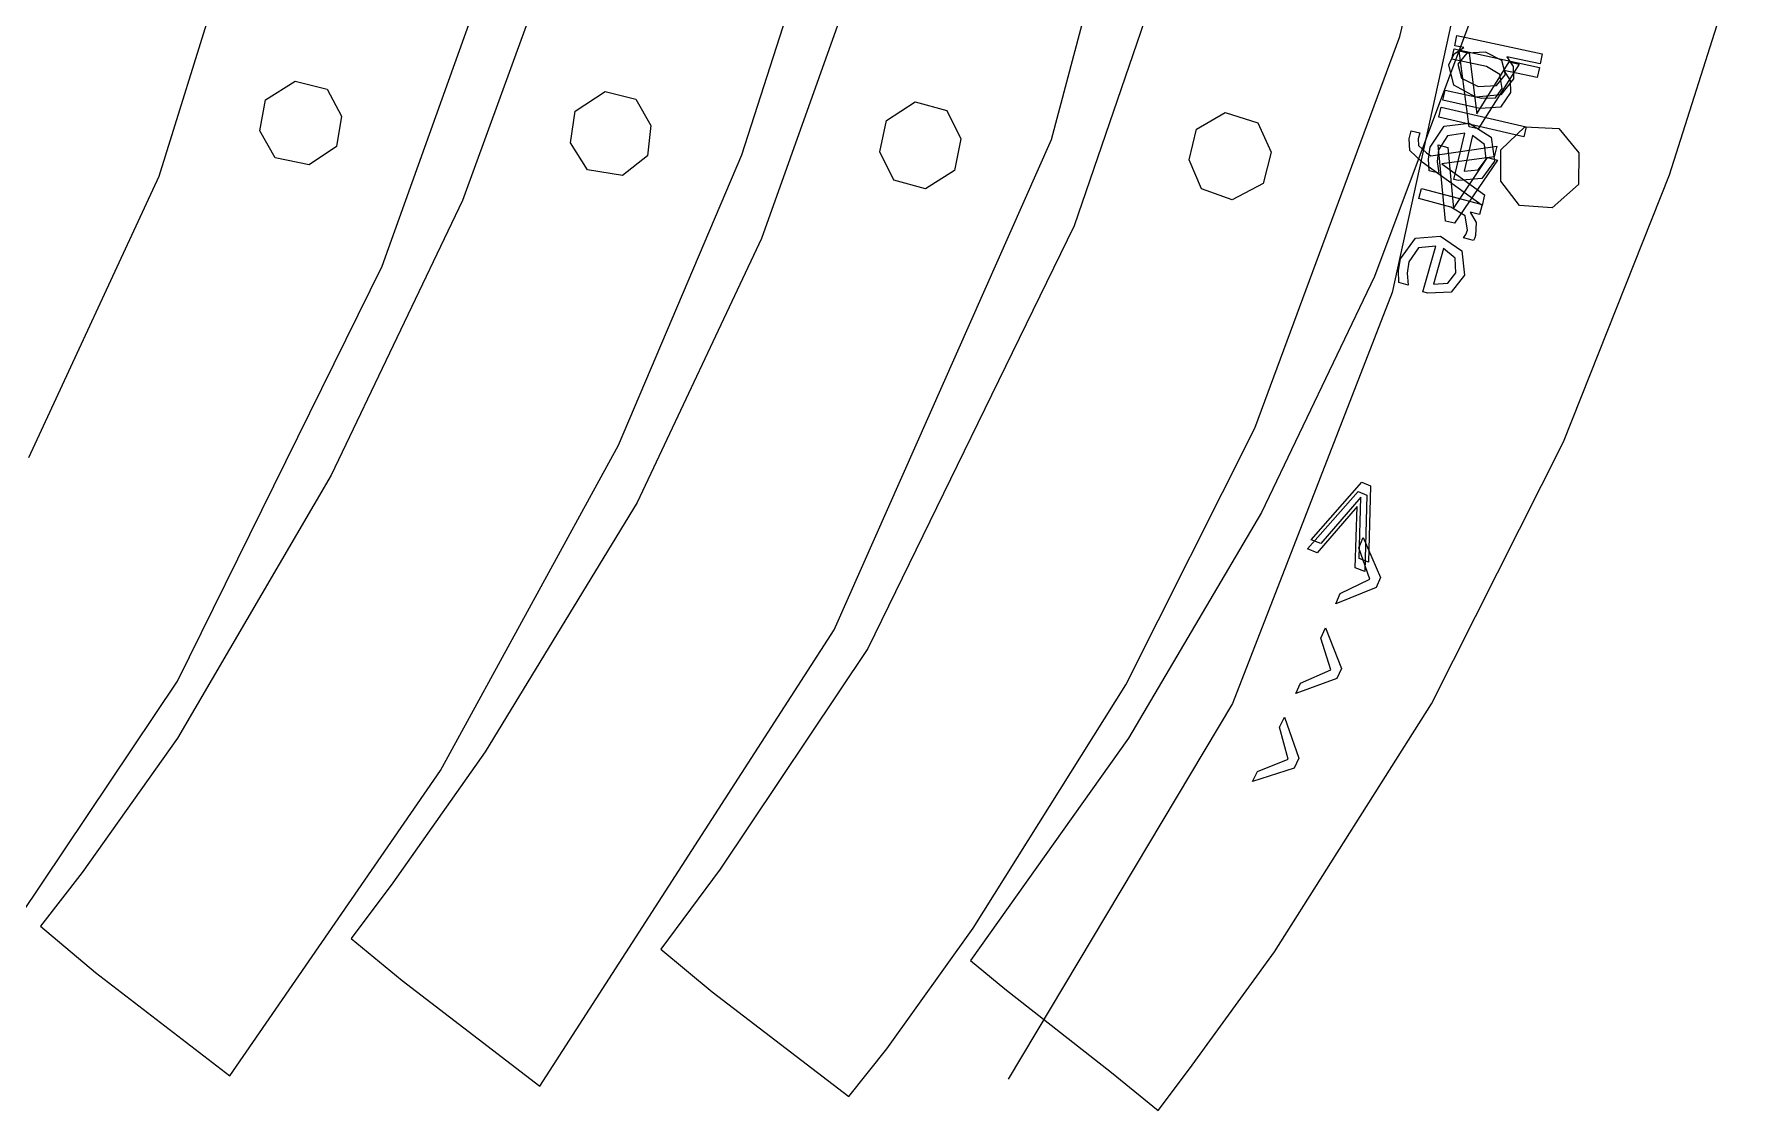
# Model space of a CAD drawing. Extents: x 0.6 to 75.4, y 0.2 to 29.1.
# Drawn here: x 32.12 to 44.07, y 1.27 to 8.74 of the extents above; entities that cross this region are included whole.
import ezdxf

# ---------------------------------------------------------------- set-up
doc = ezdxf.new("R2010")
doc.units = 0

msp = doc.modelspace()

# ---------------------------------------------------------------- linework, layer by layer
at = {"layer": '1mm wire'}
for p, q in [((42.070981, 8.097302), (42.002246, 8.6232)), ((42.002246, 8.6232), (42.071354, 8.607875)), ((42.071354, 8.607875), (42.123314, 8.186077)), ((42.123314, 8.186077), (42.3493, 8.5463)), ((42.418408, 8.531004), (42.134013, 8.083332)), ((42.3493, 8.5463), (42.418408, 8.531004)), ((42.134013, 8.083332), (42.070981, 8.097302)), ((41.906481, 7.44314), (41.854938, 7.971)), ((41.854938, 7.971), (41.92351, 7.953446)), ((41.92351, 7.953446), (41.96168, 7.530175)), ((41.96168, 7.530175), (42.1993, 7.88285)), ((42.267869, 7.865296), (41.969024, 7.427138)), ((42.1993, 7.88285), (42.267869, 7.865296)), ((41.969024, 7.427138), (41.906481, 7.44314))]:
    msp.add_line(p, q, dxfattribs=at)
at = {"layer": 'all text'}
for p, q in [((42.199307, 9.967966), (41.537538, 6.946262)), ((41.537538, 6.946262), (40.429231, 4.096379)), ((40.429231, 4.096379), (38.8726, 1.4913))]:
    msp.add_line(p, q, dxfattribs=at)
at = {"layer": 'clean edges'}
for p, q in [((41.971014, 8.659122), (41.986, 8.729494)), ((41.986, 8.729494), (42.577879, 8.603465)), ((41.966416, 8.602051), (42.034917, 8.645519)), ((42.034917, 8.645519), (41.971014, 8.659122)), ((42.055651, 8.608144), (41.993278, 8.529971)), ((42.183715, 8.613873), (42.055651, 8.608144)), ((42.297956, 8.556545), (42.183715, 8.613873)), ((42.577879, 8.603465), (42.562893, 8.533093)), ((41.930986, 8.525295), (41.966416, 8.602051)), ((41.965798, 8.386267), (41.930986, 8.525295)), ((41.993278, 8.529971), (42.01848, 8.433547)), ((42.323441, 8.459661), (42.297956, 8.556545)), ((42.332435, 8.582191), (42.376908, 8.514667)), ((42.562893, 8.533093), (42.332435, 8.582191)), ((42.376908, 8.514667), (42.378319, 8.430056)), ((42.117475, 8.303074), (41.965798, 8.386267)), ((42.01848, 8.433547), (42.133017, 8.37576)), ((42.133, 8.37574), (42.260768, 8.381949)), ((42.133017, 8.37576), (42.133, 8.37574)), ((42.260768, 8.381949), (42.323441, 8.459661)), ((42.378319, 8.430056), (42.289884, 8.317269)), ((42.289884, 8.317269), (42.117475, 8.303074)), ((41.861592, 8.16318), (41.877735, 8.232897)), ((42.451157, 8.026743), (41.861592, 8.16318)), ((41.877735, 8.232897), (42.4673, 8.09646)), ((41.655939, 8.013656), (41.669768, 8.069127)), ((41.660313, 7.933198), (41.655939, 8.013656)), ((41.669768, 8.069127), (41.727883, 8.054649)), ((41.727883, 8.054649), (41.717723, 8.013896)), ((41.717723, 8.013896), (41.720263, 7.965981)), ((42.4673, 8.09646), (42.451157, 8.026743)), ((41.7445, 7.85128), (41.660313, 7.933198)), ((41.720263, 7.965981), (41.775663, 7.91489)), ((41.775663, 7.91489), (41.804255, 7.894542)), ((41.804255, 7.894542), (42.26273, 7.96179)), ((42.244386, 7.888206), (41.880887, 7.838558)), ((42.26273, 7.96179), (42.244386, 7.888206)), ((42.160176, 7.550471), (41.7445, 7.85128)), ((41.880887, 7.838558), (42.178521, 7.624055)), ((42.178521, 7.624055), (42.160176, 7.550471)), ((41.305939, 5.176938), (41.335642, 5.249246)), ((41.383008, 4.960276), (41.305939, 5.176938)), ((41.335642, 5.249246), (41.455767, 4.97159)), ((41.4268, 4.90108), (41.146178, 4.788061)), ((41.175885, 4.860369), (41.383008, 4.960276)), ((41.455767, 4.97159), (41.4268, 4.90108)), ((41.146178, 4.788061), (41.175885, 4.860369)), ((41.041793, 4.549867), (41.074068, 4.621066)), ((41.111056, 4.330586), (41.041793, 4.549867)), ((41.074068, 4.621066), (41.184174, 4.339287)), ((40.900487, 4.238158), (41.111056, 4.330586)), ((41.184174, 4.339287), (41.1527, 4.26986)), ((41.1527, 4.26986), (40.868212, 4.166959)), ((40.868212, 4.166959), (40.900487, 4.238158)), ((40.755188, 3.932491), (40.790042, 4.002462)), ((40.790042, 4.002462), (40.889788, 3.716851)), ((40.816399, 3.710825), (40.755188, 3.932491)), ((40.602596, 3.626147), (40.816399, 3.710825)), ((40.889788, 3.716851), (40.8558, 3.64862)), ((40.8558, 3.64862), (40.567744, 3.556175)), ((40.567744, 3.556175), (40.602596, 3.626147))]:
    msp.add_line(p, q, dxfattribs=at)
at = {"layer": 'Layer 1'}
for p, q in [((39.174099, 8.009548), (40.125184, 11.604227)), ((41.589712, 8.723741), (42.272484, 11.517122)), ((34.034864, 11.144715), (32.978234, 7.751655)), ((40.389425, 10.493085), (39.329734, 7.408731)), ((37.024391, 7.902346), (37.678852, 9.935873)), ((43.460059, 7.764352), (44.065196, 9.663368)), ((35.68181, 9.22202), (35.086234, 7.584468)), ((37.8264, 9.18716), (37.159828, 7.321621)), ((34.529965, 7.130442), (35.153664, 8.870382)), ((42.096413, 8.879968), (41.41383, 7.058835)), ((40.584676, 6.007412), (41.589712, 8.723741)), ((33.72001, 8.283357), (33.926345, 8.412364)), ((33.926345, 8.412364), (34.146387, 8.357163)), ((33.680319, 8.069318), (33.72001, 8.283357)), ((34.146387, 8.357163), (34.247611, 8.171226)), ((35.866982, 8.205493), (36.076875, 8.340584)), ((36.076875, 8.340584), (36.288654, 8.2873)), ((36.288654, 8.2873), (36.394228, 8.104525)), ((38.027619, 8.139324), (38.227405, 8.268877)), ((38.227405, 8.268877), (38.447141, 8.209405)), ((34.247611, 8.171226), (34.212098, 7.960715)), ((35.834642, 7.9863), (35.866982, 8.205493)), ((37.983051, 7.922168), (38.027619, 8.139324)), ((38.447141, 8.209405), (38.543892, 8.012151)), ((40.180127, 8.079497), (40.377935, 8.19509)), ((40.377935, 8.19509), (40.604589, 8.122998)), ((33.787536, 7.88166), (33.680319, 8.069318)), ((36.394228, 8.104525), (36.370994, 7.894487)), ((37.665755, 4.608547), (39.174099, 8.009548)), ((38.543892, 8.012151), (38.500321, 7.792406)), ((40.128265, 7.86655), (40.180127, 8.079497)), ((40.604589, 8.122998), (40.69708, 7.9206)), ((42.291829, 7.936801), (42.456785, 8.095807)), ((42.456785, 8.095807), (42.693979, 8.083743)), ((42.693979, 8.083743), (42.831397, 7.915627)), ((34.212098, 7.960715), (34.021926, 7.831791)), ((35.953287, 7.798957), (35.834642, 7.9863)), ((36.169857, 5.887866), (37.024391, 7.902346)), ((36.370994, 7.894487), (36.196348, 7.759416)), ((38.078582, 7.727513), (37.983051, 7.922168)), ((40.69708, 7.9206), (40.641946, 7.704193)), ((42.290896, 7.720341), (42.291829, 7.936801)), ((42.831397, 7.915627), (42.829298, 7.697117)), ((34.021926, 7.831791), (33.787536, 7.88166)), ((36.196348, 7.759416), (35.953287, 7.798957)), ((38.500321, 7.792406), (38.29909, 7.665461)), ((40.213184, 7.666619), (40.128265, 7.86655)), ((32.978234, 7.751655), (32.07537, 5.799798)), ((38.29909, 7.665461), (38.078582, 7.727513)), ((40.425724, 7.590074), (40.213184, 7.666619)), ((40.641946, 7.704193), (40.425724, 7.590074)), ((42.420696, 7.55113), (42.290896, 7.720341)), ((42.829298, 7.697117), (42.647942, 7.533872)), ((42.725176, 5.911888), (43.460059, 7.764352)), ((35.086234, 7.584468), (34.174319, 5.679933)), ((42.647942, 7.533872), (42.420696, 7.55113)), ((39.329734, 7.408731), (37.898185, 4.478195)), ((37.159828, 7.321621), (36.297764, 5.490544)), ((33.109505, 4.252556), (34.529965, 7.130442)), ((41.41383, 7.058835), (40.62987, 5.420813)), ((39.689965, 4.2265), (40.584676, 6.007412)), ((34.933841, 3.631868), (36.169857, 5.887866)), ((41.809731, 4.095017), (42.725176, 5.911888)), ((34.174319, 5.679933), (33.108464, 3.856878)), ((36.297764, 5.490544), (35.243948, 3.761301)), ((40.62987, 5.420813), (39.70702, 3.856935)), ((35.622911, 1.443504), (37.665755, 4.608547)), ((37.898185, 4.478195), (36.873575, 2.948925)), ((31.321845, 1.586852), (33.109505, 4.252556)), ((38.629126, 2.538602), (39.689965, 4.2265)), ((40.720636, 2.375458), (41.809731, 4.095017)), ((33.108464, 3.856878), (32.447774, 2.924981)), ((39.70702, 3.856935), (38.61025, 2.315275)), ((35.243948, 3.761301), (34.603329, 2.853297)), ((33.472377, 1.515116), (34.933841, 3.631868)), ((32.447774, 2.924981), (32.157139, 2.552304)), ((36.873575, 2.948925), (36.461585, 2.392702)), ((34.603329, 2.853297), (34.314503, 2.467454)), ((32.157139, 2.552304), (32.540484, 2.231793)), ((38.029604, 1.702285), (38.629126, 2.538602)), ((34.314503, 2.467454), (34.667128, 2.175402)), ((36.461585, 2.392702), (36.817661, 2.098271)), ((38.61025, 2.315275), (38.848716, 2.117395)), ((40.130913, 1.563034), (40.720636, 2.375458)), ((32.540484, 2.231793), (33.47238, 1.515189)), ((34.667128, 2.175402), (35.622918, 1.443504)), ((36.817661, 2.098271), (37.766748, 1.371293)), ((38.848716, 2.117395), (39.589456, 1.536751)), ((37.766748, 1.371244), (38.029604, 1.702285)), ((39.91236, 1.27396), (40.130913, 1.563034)), ((39.589456, 1.536751), (39.91236, 1.27396))]:
    msp.add_line(p, q, dxfattribs=at)
at = {"layer": 'overlap outer'}
for p, q in [((41.951609, 8.56627), (41.966905, 8.636571)), ((41.966905, 8.636571), (42.558202, 8.507838)), ((42.192155, 8.513898), (41.951609, 8.56627)), ((42.283462, 8.45979), (42.192155, 8.513898)), ((42.542906, 8.437537), (42.311097, 8.488004)), ((42.311097, 8.488004), (42.355657, 8.41661)), ((42.558202, 8.507838), (42.542906, 8.437537)), ((42.300113, 8.362627), (42.283462, 8.45979)), ((42.355657, 8.41661), (42.357632, 8.333809)), ((41.889313, 8.280128), (41.904525, 8.350048)), ((42.1462, 8.2242), (41.889313, 8.280128)), ((41.904525, 8.350048), (42.159132, 8.294617)), ((42.159132, 8.294617), (42.254704, 8.298484)), ((42.254704, 8.298484), (42.300113, 8.362627)), ((42.357632, 8.333809), (42.287873, 8.232776)), ((42.146299, 8.224196), (42.1462, 8.2242)), ((42.287873, 8.232776), (42.146299, 8.224196)), ((41.800172, 7.954392), (41.898184, 8.100659)), ((41.921778, 8.034865), (41.858081, 7.935884)), ((41.898184, 8.100659), (42.071993, 8.12081)), ((42.041847, 8.05129), (41.921778, 8.034865)), ((41.964089, 7.731589), (42.041847, 8.05129)), ((42.095323, 8.035872), (42.035418, 7.78789)), ((42.071993, 8.12081), (42.223154, 8.024806)), ((42.178163, 7.973298), (42.095323, 8.035872)), ((42.223154, 8.024806), (42.24751, 7.85838)), ((41.78908, 7.872632), (41.800172, 7.954392)), ((41.858081, 7.935884), (41.849078, 7.856026)), ((42.188351, 7.871961), (42.178163, 7.973298)), ((41.794612, 7.790037), (41.78908, 7.872632)), ((41.860367, 7.774035), (41.794612, 7.790037)), ((41.849078, 7.856026), (41.860367, 7.774035)), ((42.035418, 7.78789), (42.134303, 7.797852)), ((42.134303, 7.797852), (42.188351, 7.871961)), ((42.24751, 7.85838), (42.159525, 7.736892)), ((41.721282, 7.598528), (41.739683, 7.668088)), ((41.739683, 7.668088), (42.160792, 7.556743)), ((41.9981, 7.72332), (41.964089, 7.731589)), ((41.998125, 7.723317), (41.9981, 7.72332)), ((42.159525, 7.736892), (41.998125, 7.723317)), ((41.943117, 7.539874), (41.721282, 7.598528)), ((42.044277, 7.479736), (41.943117, 7.539874)), ((42.160792, 7.556743), (42.142391, 7.487183)), ((42.058784, 7.379358), (42.044277, 7.479736)), ((42.142391, 7.487183), (42.076969, 7.504484)), ((42.076969, 7.504484), (42.118733, 7.432698)), ((42.118733, 7.432698), (42.115064, 7.342753)), ((41.594889, 7.181691), (41.698648, 7.323942)), ((41.698648, 7.323942), (41.873123, 7.337178)), ((41.873123, 7.337178), (42.020341, 7.235237)), ((42.0309, 7.3272), (42.047438, 7.350173)), ((42.102053, 7.308774), (42.0309, 7.3272)), ((42.047438, 7.350173), (42.058784, 7.379358)), ((42.109758, 7.327259), (42.102053, 7.308774)), ((42.115064, 7.342753), (42.109758, 7.327259)), ((41.580552, 7.100439), (41.594889, 7.181691)), ((41.719639, 7.257267), (41.652053, 7.160903)), ((41.840266, 7.268895), (41.719639, 7.257267)), ((41.749845, 6.952544), (41.840266, 7.268895)), ((41.893109, 7.251374), (41.823358, 7.005952)), ((41.973393, 7.185549), (41.893109, 7.251374)), ((41.979517, 7.08389), (41.973393, 7.185549)), ((42.020341, 7.235237), (42.038064, 7.067972)), ((41.582809, 7.017689), (41.580552, 7.100439)), ((41.652053, 7.160903), (41.639861, 7.081466)), ((41.639861, 7.081466), (41.647876, 6.999091)), ((41.922562, 7.011991), (41.979517, 7.08389)), ((42.038064, 7.067972), (41.945312, 6.950079)), ((41.647876, 6.999091), (41.582809, 7.017689)), ((41.7835, 6.94292), (41.749845, 6.952544)), ((41.945312, 6.950079), (41.7835, 6.942939)), ((41.7835, 6.942939), (41.7835, 6.94292)), ((41.823358, 7.005952), (41.922562, 7.011991))]:
    msp.add_line(p, q, dxfattribs=at)
at = {"layer": 'push pins halfway'}
for p, q in [((40.950153, 5.168525), (41.301107, 5.566173)), ((41.301107, 5.566173), (41.361175, 5.542523)), ((41.361175, 5.542523), (41.346754, 5.012349)), ((41.295152, 5.46402), (41.016012, 5.142589)), ((41.2809, 5.03828), (41.295152, 5.46402)), ((41.016012, 5.142589), (40.950153, 5.168525)), ((41.346754, 5.012349), (41.2809, 5.03828))]:
    msp.add_line(p, q, dxfattribs=at)
at = {"layer": 'to align'}
for p, q in [((40.975993, 5.232047), (41.325511, 5.630959)), ((41.325511, 5.630959), (41.385667, 5.607535)), ((41.319928, 5.528801), (41.041948, 5.206365)), ((41.3072, 5.10301), (41.319928, 5.528801)), ((41.385667, 5.607535), (41.373164, 5.07731)), ((41.041948, 5.206365), (40.975993, 5.232047)), ((41.373164, 5.07731), (41.3072, 5.10301))]:
    msp.add_line(p, q, dxfattribs=at)

doc.saveas('drawing.dxf')
